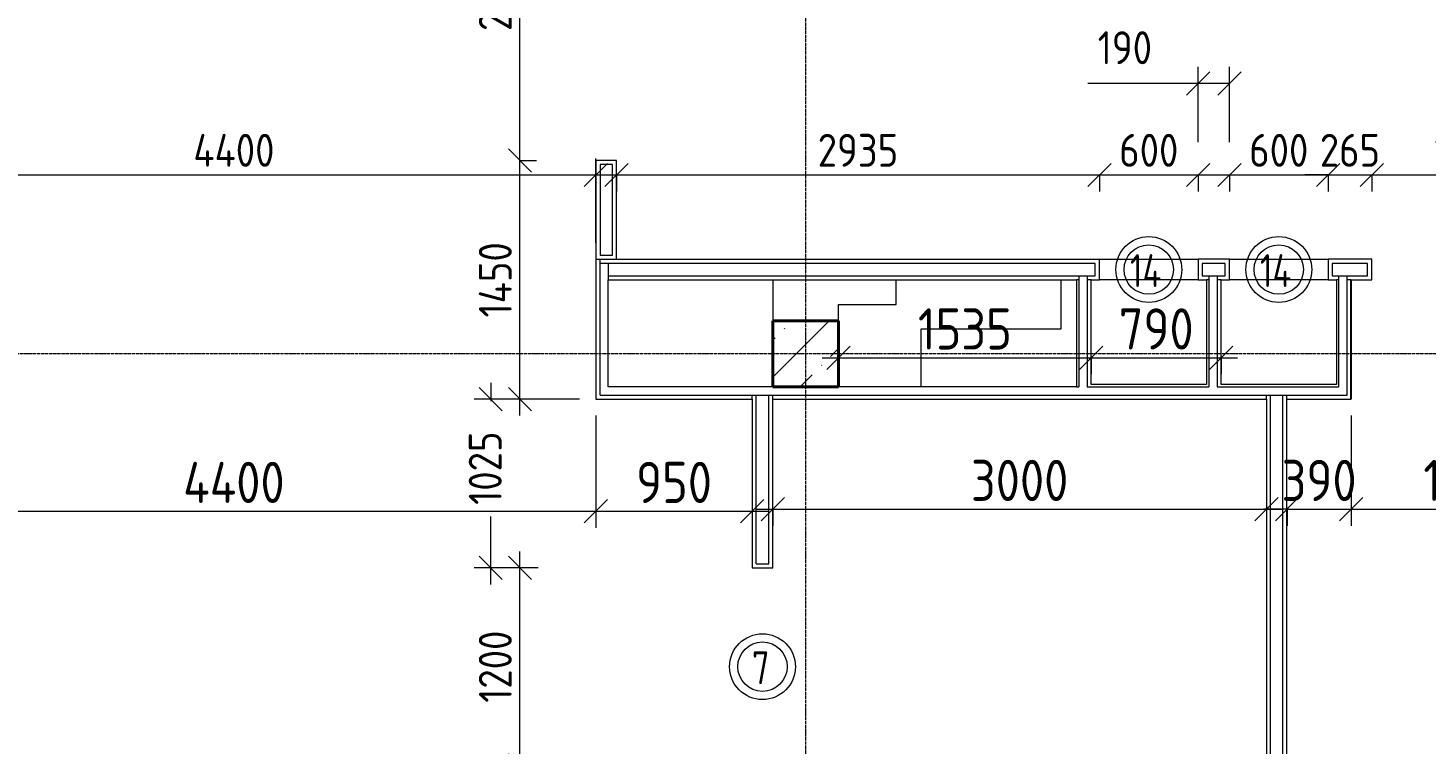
# Model space of a CAD drawing. Header units: millimetres. Extents: x -56773 to 221258, y -262288 to 26541.
# Drawn here: x 23083 to 31579, y -153963 to -149613 of the extents above; entities that cross this region are included whole.
import ezdxf

# ---------------------------------------------------------------- set-up
doc = ezdxf.new("R2010")
doc.units = ezdxf.units.MM
doc.linetypes.add('ADSK_Линия сетки', pattern=[25, 20, -2.5, 0, -2.5])
for name, color, linetype, lineweight in [('Марки дверей', 7, 'Continuous', 20), ('Несущие колонны', 7, 'Continuous', 18), ('Оси', 7, 'Continuous', 9), ('Перекрытие', 7, 'Continuous', 18), ('Размеры', 7, 'Continuous', 9), ('Стены внутренние', 7, 'Continuous', 18), ('Стены штриховка', 7, 'Continuous', 9)]:
    doc.layers.add(name, color=color, linetype=linetype, lineweight=lineweight)
doc.styles.add('GOST Common_2', font='', dxfattribs={"width": 0.9, "height": 250})
doc.styles.add('GOST Common_3', font='', dxfattribs={"width": 0.9, "height": 200})
doc.styles.add('GOST Common_B', font='', dxfattribs={"width": 0.8, "height": 200})
doc.styles.get('GOST Common_2').set_extended_font_data('GOST Common')
doc.styles.get('GOST Common_3').set_extended_font_data('GOST Common')
doc.styles.get('GOST Common_B').set_extended_font_data('GOST Common', bold=True)
doc.dimstyles.new('ADSK_Основной_2_0', dxfattribs={"dimscale": 304.8, "dimtxt": 201.142999, "dimasz": 0.463911, "dimexe": 0.328084, "dimexo": 0.328084, "dimgap": 0.164042, "dimtad": 1, "dimdec": 3, "dimrnd": 0.001, "dimdsep": 46, "dimtxsty": 'GOST Common_3', "dimblk1": 'OBLIQUE', "dimblk2": 'OBLIQUE', "dimsah": 1, "dimcen": 0.09, "dimdle": 0.328084, "dimazin": 2, "dimtfac": 1, "dimtdec": 4, "dimtix": 1, "dimtmove": 0, "dimatfit": 3, "dimfxl": 1, "dimtvp": 1, "dimtolj": 1, "dimtzin": 0, "dimlwd": 20, "dimlwe": 20, "dimarcsym": 2})
doc.dimstyles.new('ADSK_Основной_2_0_2', dxfattribs={"dimscale": 304.8, "dimtxt": 201.142999, "dimasz": 0.463911, "dimexe": 0.328084, "dimexo": 0.328084, "dimgap": 0.164042, "dimtad": 1, "dimdec": 3, "dimrnd": 0.001, "dimdsep": 46, "dimtxsty": 'GOST Common_3', "dimblk1": 'OBLIQUE', "dimblk2": 'OBLIQUE', "dimsah": 1, "dimcen": 0.09, "dimdle": 0.328084, "dimazin": 2, "dimtfac": 1, "dimtdec": 4, "dimtix": 1, "dimtmove": 0, "dimatfit": 3, "dimfxl": 1, "dimtvp": 1, "dimtolj": 1, "dimtzin": 0, "dimlwd": 20, "dimlwe": 20, "dimarcsym": 2})
doc.dimstyles.new('ADSK_Основной_2_0_3', dxfattribs={"dimscale": 304.8, "dimtxt": 201.142999, "dimasz": 0.463911, "dimexe": 0.328084, "dimexo": 0.328084, "dimgap": 0.164042, "dimtad": 1, "dimdec": 3, "dimrnd": 0.001, "dimdsep": 46, "dimtxsty": 'GOST Common_2', "dimblk1": 'OBLIQUE', "dimblk2": 'OBLIQUE', "dimsah": 1, "dimcen": 0.09, "dimdle": 0.328084, "dimazin": 2, "dimtfac": 1, "dimtdec": 4, "dimtix": 1, "dimtmove": 0, "dimatfit": 3, "dimfxl": 1, "dimtvp": 1, "dimtolj": 1, "dimtzin": 0, "dimlwd": 20, "dimlwe": 20, "dimarcsym": 2})

# ---------------------------------------------------------------- blocks, each defined once
blk = doc.blocks.new('ADSK_КолоннаЖБ_Прямоугольная - 400x400 мм-1807143-Кладочный план 3-го этажа')
at = {"layer": 'Несущие колонны', "lineweight": 40}
for p, q in [((-200, 200), (200, 200)), ((-200, -200), (-200, 200)), ((200, 200), (200, -200)), ((200, -200), (-200, -200))]:
    blk.add_line(p, q, dxfattribs=at)
blk = doc.blocks.new('_Oblique')
at = {"color": 0, "linetype": 'ByBlock', "lineweight": -2}
blk.add_line((-0.5, -0.5), (0.5, 0.5), dxfattribs=at)
blk = doc.blocks.new('*D5564')
at = {"layer": 'Defpoints', "color": 0, "lineweight": 25, "transparency": 16777216}
for p in [(26534.4, -150505.9), (22134.4, -151017.8), (26534.4, -151017.8)]:
    blk.add_point(p, dxfattribs=at)
at = {"layer": 'Размеры', "color": 0, "lineweight": 20, "transparency": 16777216}
for p, q in [((22134.4, -150917.8), (22134.4, -150405.9)), ((26534.4, -150917.8), (26534.4, -150405.9)), ((22034.4, -150505.9), (26634.4, -150505.9))]:
    blk.add_line(p, q, dxfattribs=at)
at = {"layer": 'Размеры', "color": 0, "lineweight": 20, "transparency": 16777216, "xscale": 141.4, "yscale": 141.4, "zscale": 141.4, "rotation": 180}
blk.add_blockref('_Oblique', (22134.4, -150505.9), dxfattribs=at)
at = {"layer": 'Размеры', "color": 0, "lineweight": 20, "transparency": 16777216, "xscale": 141.4, "yscale": 141.4, "zscale": 141.4}
blk.add_blockref('_Oblique', (26534.4, -150505.9), dxfattribs=at)
at = {"layer": 'Размеры', "color": 0, "lineweight": 9, "transparency": 16777216, "insert": (24334.4, -150355.9), "char_height": 200, "width": 646.385, "attachment_point": 5, "style": 'GOST Common_3'}
blk.add_mtext('\\A1;4400', dxfattribs=at)
blk = doc.blocks.new('*D5662')
at = {"layer": 'Defpoints', "color": 0, "lineweight": 25, "transparency": 16777216}
for p in [(26073, -152892.8), (26284.4, -152892.8), (26284.4, -154092.8)]:
    blk.add_point(p, dxfattribs=at)
at = {"layer": 'Размеры', "color": 0, "lineweight": 20, "transparency": 16777216}
for p, q in [((26073, -154192.8), (26073, -152792.8)), ((26184.4, -152892.8), (25973, -152892.8)), ((26184.4, -154092.8), (25973, -154092.8))]:
    blk.add_line(p, q, dxfattribs=at)
at = {"layer": 'Размеры', "color": 0, "lineweight": 20, "transparency": 16777216, "xscale": 141.4, "yscale": 141.4, "zscale": 141.4}
for p, rotation in [((26073, -152892.8), 90), ((26073, -154092.8), 270)]:
    blk.add_blockref('_Oblique', p, dxfattribs=dict(at, rotation=rotation))
at = {"layer": 'Размеры', "color": 0, "lineweight": 9, "transparency": 16777216, "insert": (25923, -153492.8), "char_height": 200, "width": 560.473, "attachment_point": 5, "rotation": 90, "style": 'GOST Common_3'}
blk.add_mtext('\\A1;1200', dxfattribs=at)
blk = doc.blocks.new('*D5663')
at = {"layer": 'Defpoints', "color": 0, "lineweight": 25, "transparency": 16777216}
for p in [(25895, -151867.8), (26534.4, -151867.8), (26284.4, -152892.8)]:
    blk.add_point(p, dxfattribs=at)
at = {"layer": 'Размеры', "color": 0, "lineweight": 20, "transparency": 16777216}
for p, q in [((25895, -151767.8), (25895, -151879.7)), ((26434.4, -151867.8), (25795, -151867.8)), ((25895, -152992.8), (25895, -152579.7)), ((26184.4, -152892.8), (25795, -152892.8))]:
    blk.add_line(p, q, dxfattribs=at)
at = {"layer": 'Размеры', "color": 0, "lineweight": 20, "transparency": 16777216, "xscale": 141.4, "yscale": 141.4, "zscale": 141.4}
for p, rotation in [((25895, -151867.8), 90), ((25895, -152892.8), 270)]:
    blk.add_blockref('_Oblique', p, dxfattribs=dict(at, rotation=rotation))
at = {"layer": 'Размеры', "color": 0, "lineweight": 9, "transparency": 16777216, "insert": (25761.6, -152509.9), "char_height": 200, "width": 560.473, "attachment_point": 1, "rotation": 90, "line_spacing_factor": 1.022761, "style": 'GOST Common_3'}
blk.add_mtext('\\A1;1025', dxfattribs=at)
blk = doc.blocks.new('*D5664')
at = {"layer": 'Defpoints', "color": 0, "lineweight": 25, "transparency": 16777216}
for p in [(25973, -150417.8), (26073, -150417.8), (26534.4, -151867.8)]:
    blk.add_point(p, dxfattribs=at)
at = {"layer": 'Размеры', "color": 0, "lineweight": 20, "transparency": 16777216}
for p, q in [((26073, -151967.8), (26073, -150317.8)), ((26073, -150417.8), (26173, -150417.8)), ((26434.4, -151867.8), (25973, -151867.8))]:
    blk.add_line(p, q, dxfattribs=at)
at = {"layer": 'Размеры', "color": 0, "lineweight": 20, "transparency": 16777216, "xscale": 141.4, "yscale": 141.4, "zscale": 141.4}
for p, rotation in [((26073, -150417.8), 90), ((26073, -151867.8), 270)]:
    blk.add_blockref('_Oblique', p, dxfattribs=dict(at, rotation=rotation))
at = {"layer": 'Размеры', "color": 0, "lineweight": 9, "transparency": 16777216, "insert": (25923, -151142.8), "char_height": 200, "width": 580.928, "attachment_point": 5, "rotation": 90, "style": 'GOST Common_3'}
blk.add_mtext('\\A1;1450', dxfattribs=at)
blk = doc.blocks.new('*D5665')
at = {"layer": 'Defpoints', "color": 0, "lineweight": 25, "transparency": 16777216}
for p in [(25973, -148367.8), (26073, -148367.8), (25973, -150417.8)]:
    blk.add_point(p, dxfattribs=at)
at = {"layer": 'Размеры', "color": 0, "lineweight": 20, "transparency": 16777216}
for p, q in [((26073, -150517.8), (26073, -148267.8)), ((26073, -148367.8), (26173, -148367.8)), ((26073, -150417.8), (26173, -150417.8))]:
    blk.add_line(p, q, dxfattribs=at)
at = {"layer": 'Размеры', "color": 0, "lineweight": 20, "transparency": 16777216, "xscale": 141.4, "yscale": 141.4, "zscale": 141.4}
for p, rotation in [((26073, -148367.8), 90), ((26073, -150417.8), 270)]:
    blk.add_blockref('_Oblique', p, dxfattribs=dict(at, rotation=rotation))
at = {"layer": 'Размеры', "color": 0, "lineweight": 9, "transparency": 16777216, "insert": (25923, -149392.8), "char_height": 200, "width": 605.475, "attachment_point": 5, "rotation": 90, "style": 'GOST Common_3'}
blk.add_mtext('\\A1;2050', dxfattribs=at)
blk = doc.blocks.new('*D5670')
at = {"layer": 'Defpoints', "color": 0, "lineweight": 25, "transparency": 16777216}
for p in [(26659.4, -150406), (29594.4, -150406), (29594.4, -150505.9)]:
    blk.add_point(p, dxfattribs=at)
at = {"layer": 'Размеры', "color": 0, "lineweight": 20, "transparency": 16777216}
for p, q in [((26559.4, -150505.9), (29694.4, -150505.9)), ((26659.4, -150506), (26659.4, -150605.9)), ((29594.4, -150506), (29594.4, -150605.9))]:
    blk.add_line(p, q, dxfattribs=at)
at = {"layer": 'Размеры', "color": 0, "lineweight": 20, "transparency": 16777216, "xscale": 141.4, "yscale": 141.4, "zscale": 141.4, "rotation": 180}
blk.add_blockref('_Oblique', (26659.4, -150505.9), dxfattribs=at)
at = {"layer": 'Размеры', "color": 0, "lineweight": 20, "transparency": 16777216, "xscale": 141.4, "yscale": 141.4, "zscale": 141.4}
blk.add_blockref('_Oblique', (29594.4, -150505.9), dxfattribs=at)
at = {"layer": 'Размеры', "color": 0, "lineweight": 9, "transparency": 16777216, "insert": (28126.9, -150355.9), "char_height": 200, "width": 605.475, "attachment_point": 5, "style": 'GOST Common_3'}
blk.add_mtext('\\A1;2935', dxfattribs=at)
blk = doc.blocks.new('*D5671')
at = {"layer": 'Defpoints', "color": 0, "lineweight": 25, "transparency": 16777216}
for p in [(29594.4, -150406), (30194.4, -150406), (30194.4, -150505.9)]:
    blk.add_point(p, dxfattribs=at)
at = {"layer": 'Размеры', "color": 0, "lineweight": 20, "transparency": 16777216}
for p, q in [((29494.4, -150505.9), (30294.4, -150505.9)), ((29594.4, -150506), (29594.4, -150605.9)), ((30194.4, -150506), (30194.4, -150605.9))]:
    blk.add_line(p, q, dxfattribs=at)
at = {"layer": 'Размеры', "color": 0, "lineweight": 20, "transparency": 16777216, "xscale": 141.4, "yscale": 141.4, "zscale": 141.4, "rotation": 180}
blk.add_blockref('_Oblique', (29594.4, -150505.9), dxfattribs=at)
at = {"layer": 'Размеры', "color": 0, "lineweight": 20, "transparency": 16777216, "xscale": 141.4, "yscale": 141.4, "zscale": 141.4}
blk.add_blockref('_Oblique', (30194.4, -150505.9), dxfattribs=at)
at = {"layer": 'Размеры', "color": 0, "lineweight": 9, "transparency": 16777216, "insert": (29894.4, -150355.9), "char_height": 200, "width": 454.106, "attachment_point": 5, "style": 'GOST Common_3'}
blk.add_mtext('\\A1;600', dxfattribs=at)
blk = doc.blocks.new('*D5672')
at = {"layer": 'Defpoints', "color": 0, "lineweight": 25, "transparency": 16777216}
for p in [(30384.4, -149949.5), (30194.4, -150406), (30384.4, -150406)]:
    blk.add_point(p, dxfattribs=at)
at = {"layer": 'Размеры', "color": 0, "lineweight": 20, "transparency": 16777216}
for p, q in [((30194.4, -150306), (30194.4, -149849.5)), ((30384.4, -150306), (30384.4, -149849.5)), ((30194.4, -149949.5), (29524.4, -149949.5)), ((30384.4, -149949.5), (30094.4, -149949.5))]:
    blk.add_line(p, q, dxfattribs=at)
at = {"layer": 'Размеры', "color": 0, "lineweight": 20, "transparency": 16777216, "xscale": 141.4, "yscale": 141.4, "zscale": 141.4, "rotation": 180}
blk.add_blockref('_Oblique', (30194.4, -149949.5), dxfattribs=at)
at = {"layer": 'Размеры', "color": 0, "lineweight": 20, "transparency": 16777216, "xscale": 141.4, "yscale": 141.4, "zscale": 141.4}
blk.add_blockref('_Oblique', (30384.4, -149949.5), dxfattribs=at)
at = {"layer": 'Размеры', "color": 0, "lineweight": 9, "transparency": 16777216, "insert": (29584.1, -149632.8), "char_height": 200, "width": 409.104, "attachment_point": 1, "line_spacing_factor": 1.022761, "style": 'GOST Common_3'}
blk.add_mtext('\\A1;190', dxfattribs=at)
blk = doc.blocks.new('*D5673')
at = {"layer": 'Defpoints', "color": 0, "lineweight": 25, "transparency": 16777216}
for p in [(30384.4, -150406), (30984.4, -150406), (30984.4, -150505.9)]:
    blk.add_point(p, dxfattribs=at)
at = {"layer": 'Размеры', "color": 0, "lineweight": 20, "transparency": 16777216}
for p, q in [((30284.4, -150505.9), (31084.4, -150505.9)), ((30384.4, -150506), (30384.4, -150605.9)), ((30984.4, -150506), (30984.4, -150605.9))]:
    blk.add_line(p, q, dxfattribs=at)
at = {"layer": 'Размеры', "color": 0, "lineweight": 20, "transparency": 16777216, "xscale": 141.4, "yscale": 141.4, "zscale": 141.4, "rotation": 180}
blk.add_blockref('_Oblique', (30384.4, -150505.9), dxfattribs=at)
at = {"layer": 'Размеры', "color": 0, "lineweight": 20, "transparency": 16777216, "xscale": 141.4, "yscale": 141.4, "zscale": 141.4}
blk.add_blockref('_Oblique', (30984.4, -150505.9), dxfattribs=at)
at = {"layer": 'Размеры', "color": 0, "lineweight": 9, "transparency": 16777216, "insert": (30684.4, -150355.9), "char_height": 200, "width": 454.106, "attachment_point": 5, "style": 'GOST Common_3'}
blk.add_mtext('\\A1;600', dxfattribs=at)
blk = doc.blocks.new('*D5674')
at = {"layer": 'Defpoints', "color": 0, "lineweight": 25, "transparency": 16777216}
for p in [(30984.4, -150406), (31249.4, -150406), (31249.4, -150505.9)]:
    blk.add_point(p, dxfattribs=at)
at = {"layer": 'Размеры', "color": 0, "lineweight": 20, "transparency": 16777216}
for p, q in [((30984.4, -150505.9), (30843, -150505.9)), ((30984.4, -150505.9), (31249.4, -150505.9)), ((30984.4, -150506), (30984.4, -150605.9)), ((31249.4, -150505.9), (31390.8, -150505.9)), ((31249.4, -150506), (31249.4, -150605.9))]:
    blk.add_line(p, q, dxfattribs=at)
at = {"layer": 'Размеры', "color": 0, "lineweight": 20, "transparency": 16777216, "xscale": 141.4, "yscale": 141.4, "zscale": 141.4}
blk.add_blockref('_Oblique', (30984.4, -150505.9), dxfattribs=at)
at = {"layer": 'Размеры', "color": 0, "lineweight": 20, "transparency": 16777216, "xscale": 141.4, "yscale": 141.4, "zscale": 141.4, "rotation": 180}
blk.add_blockref('_Oblique', (31249.4, -150505.9), dxfattribs=at)
at = {"layer": 'Размеры', "color": 0, "lineweight": 9, "transparency": 16777216, "insert": (31116.9, -150355.9), "char_height": 200, "width": 454.106, "attachment_point": 5, "style": 'GOST Common_3'}
blk.add_mtext('\\A1;265', dxfattribs=at)
blk = doc.blocks.new('*D5675')
at = {"layer": 'Defpoints', "color": 0, "lineweight": 25, "transparency": 16777216}
for p in [(31249.4, -150406), (32449.4, -150406), (32449.4, -150505.9)]:
    blk.add_point(p, dxfattribs=at)
at = {"layer": 'Размеры', "color": 0, "lineweight": 20, "transparency": 16777216}
for p, q in [((31149.4, -150505.9), (32549.4, -150505.9)), ((31249.4, -150506), (31249.4, -150605.9)), ((32449.4, -150506), (32449.4, -150605.9))]:
    blk.add_line(p, q, dxfattribs=at)
at = {"layer": 'Размеры', "color": 0, "lineweight": 20, "transparency": 16777216, "xscale": 141.4, "yscale": 141.4, "zscale": 141.4, "rotation": 180}
blk.add_blockref('_Oblique', (31249.4, -150505.9), dxfattribs=at)
at = {"layer": 'Размеры', "color": 0, "lineweight": 20, "transparency": 16777216, "xscale": 141.4, "yscale": 141.4, "zscale": 141.4}
blk.add_blockref('_Oblique', (32449.4, -150505.9), dxfattribs=at)
at = {"layer": 'Размеры', "color": 0, "lineweight": 9, "transparency": 16777216, "insert": (31849.4, -150355.9), "char_height": 200, "width": 560.473, "attachment_point": 5, "style": 'GOST Common_3'}
blk.add_mtext('\\A1;1200', dxfattribs=at)
blk = doc.blocks.new('*D5478')
at = {"layer": 'Defpoints', "color": 0, "lineweight": 25, "transparency": 16777216}
for p in [(31124.4, -151867.8), (30734.4, -152436.3), (31124.4, -152536.3)]:
    blk.add_point(p, dxfattribs=at)
at = {"layer": 'Размеры', "color": 0, "lineweight": 20, "transparency": 16777216}
for p, q in [((31124.4, -151967.8), (31124.4, -152636.3)), ((30734.4, -152536.3), (30593, -152536.3)), ((30734.4, -152536.3), (30734.4, -152636.3)), ((30734.4, -152536.3), (31124.4, -152536.3)), ((31124.4, -152536.3), (31265.8, -152536.3))]:
    blk.add_line(p, q, dxfattribs=at)
at = {"layer": 'Размеры', "color": 0, "lineweight": 20, "transparency": 16777216, "xscale": 141.4, "yscale": 141.4, "zscale": 141.4}
blk.add_blockref('_Oblique', (30734.4, -152536.3), dxfattribs=at)
at = {"layer": 'Размеры', "color": 0, "lineweight": 20, "transparency": 16777216, "xscale": 141.4, "yscale": 141.4, "zscale": 141.4, "rotation": 180}
blk.add_blockref('_Oblique', (31124.4, -152536.3), dxfattribs=at)
at = {"layer": 'Размеры', "color": 0, "lineweight": 9, "transparency": 16777216, "insert": (30929.4, -152361.3), "char_height": 250, "width": 454.106, "attachment_point": 5, "style": 'GOST Common_2'}
blk.add_mtext('\\A1;390', dxfattribs=at)
blk = doc.blocks.new('*D5479')
at = {"layer": 'Defpoints', "color": 0, "lineweight": 25, "transparency": 16777216}
for p in [(31124.4, -151867.8), (32574.4, -151867.8), (32574.4, -152536.3)]:
    blk.add_point(p, dxfattribs=at)
at = {"layer": 'Размеры', "color": 0, "lineweight": 20, "transparency": 16777216}
for p, q in [((31124.4, -151967.8), (31124.4, -152636.3)), ((32574.4, -151967.8), (32574.4, -152636.3)), ((31024.4, -152536.3), (32674.4, -152536.3))]:
    blk.add_line(p, q, dxfattribs=at)
at = {"layer": 'Размеры', "color": 0, "lineweight": 20, "transparency": 16777216, "xscale": 141.4, "yscale": 141.4, "zscale": 141.4, "rotation": 180}
blk.add_blockref('_Oblique', (31124.4, -152536.3), dxfattribs=at)
at = {"layer": 'Размеры', "color": 0, "lineweight": 20, "transparency": 16777216, "xscale": 141.4, "yscale": 141.4, "zscale": 141.4}
blk.add_blockref('_Oblique', (32574.4, -152536.3), dxfattribs=at)
at = {"layer": 'Размеры', "color": 0, "lineweight": 9, "transparency": 16777216, "insert": (31849.4, -152361.3), "char_height": 250, "width": 580.928, "attachment_point": 5, "style": 'GOST Common_2'}
blk.add_mtext('\\A1;1450', dxfattribs=at)
blk = doc.blocks.new('*D5481')
at = {"layer": 'Defpoints', "color": 0, "lineweight": 25, "transparency": 16777216}
for p in [(28009.4, -151516.2), (29544.4, -151516.2), (29544.4, -151616.1)]:
    blk.add_point(p, dxfattribs=at)
at = {"layer": 'Размеры', "color": 0, "lineweight": 20, "transparency": 16777216}
for p, q in [((27909.4, -151616.1), (29644.4, -151616.1)), ((28009.4, -151616.2), (28009.4, -151716.1)), ((29544.4, -151616.2), (29544.4, -151716.1))]:
    blk.add_line(p, q, dxfattribs=at)
at = {"layer": 'Размеры', "color": 0, "lineweight": 20, "transparency": 16777216, "xscale": 141.4, "yscale": 141.4, "zscale": 141.4, "rotation": 180}
blk.add_blockref('_Oblique', (28009.4, -151616.1), dxfattribs=at)
at = {"layer": 'Размеры', "color": 0, "lineweight": 20, "transparency": 16777216, "xscale": 141.4, "yscale": 141.4, "zscale": 141.4}
blk.add_blockref('_Oblique', (29544.4, -151616.1), dxfattribs=at)
at = {"layer": 'Размеры', "color": 0, "lineweight": 9, "transparency": 16777216, "insert": (28776.9, -151441.1), "char_height": 250, "width": 560.473, "attachment_point": 5, "style": 'GOST Common_2'}
blk.add_mtext('\\A1;1535', dxfattribs=at)
blk = doc.blocks.new('*D5482')
at = {"layer": 'Defpoints', "color": 0, "lineweight": 25, "transparency": 16777216}
for p in [(29544.4, -151516.2), (30334.4, -151516.2), (30334.4, -151616.1)]:
    blk.add_point(p, dxfattribs=at)
at = {"layer": 'Размеры', "color": 0, "lineweight": 20, "transparency": 16777216}
for p, q in [((29444.4, -151616.1), (30434.4, -151616.1)), ((29544.4, -151616.2), (29544.4, -151716.1)), ((30334.4, -151616.2), (30334.4, -151716.1))]:
    blk.add_line(p, q, dxfattribs=at)
at = {"layer": 'Размеры', "color": 0, "lineweight": 20, "transparency": 16777216, "xscale": 141.4, "yscale": 141.4, "zscale": 141.4, "rotation": 180}
blk.add_blockref('_Oblique', (29544.4, -151616.1), dxfattribs=at)
at = {"layer": 'Размеры', "color": 0, "lineweight": 20, "transparency": 16777216, "xscale": 141.4, "yscale": 141.4, "zscale": 141.4}
blk.add_blockref('_Oblique', (30334.4, -151616.1), dxfattribs=at)
at = {"layer": 'Размеры', "color": 0, "lineweight": 9, "transparency": 16777216, "insert": (29939.4, -151441.1), "char_height": 250, "width": 454.106, "attachment_point": 5, "style": 'GOST Common_2'}
blk.add_mtext('\\A1;790', dxfattribs=at)
blk = doc.blocks.new('*D5483')
at = {"layer": 'Defpoints', "color": 0, "lineweight": 25, "transparency": 16777216}
for p in [(26534.4, -151867.8), (22134.4, -152448.3), (26534.4, -152548.3)]:
    blk.add_point(p, dxfattribs=at)
at = {"layer": 'Размеры', "color": 0, "lineweight": 20, "transparency": 16777216}
for p, q in [((26534.4, -151967.8), (26534.4, -152648.3)), ((22034.4, -152548.3), (26634.4, -152548.3)), ((22134.4, -152548.3), (22134.4, -152648.3))]:
    blk.add_line(p, q, dxfattribs=at)
at = {"layer": 'Размеры', "color": 0, "lineweight": 20, "transparency": 16777216, "xscale": 141.4, "yscale": 141.4, "zscale": 141.4, "rotation": 180}
blk.add_blockref('_Oblique', (22134.4, -152548.3), dxfattribs=at)
at = {"layer": 'Размеры', "color": 0, "lineweight": 20, "transparency": 16777216, "xscale": 141.4, "yscale": 141.4, "zscale": 141.4}
blk.add_blockref('_Oblique', (26534.4, -152548.3), dxfattribs=at)
at = {"layer": 'Размеры', "color": 0, "lineweight": 9, "transparency": 16777216, "insert": (24334.4, -152373.3), "char_height": 250, "width": 646.385, "attachment_point": 5, "style": 'GOST Common_2'}
blk.add_mtext('\\A1;4400', dxfattribs=at)
blk = doc.blocks.new('*D5484')
at = {"layer": 'Defpoints', "color": 0, "lineweight": 25, "transparency": 16777216}
for p in [(26534.4, -151867.8), (27484.4, -152448.3), (27484.4, -152548.3)]:
    blk.add_point(p, dxfattribs=at)
at = {"layer": 'Размеры', "color": 0, "lineweight": 20, "transparency": 16777216}
for p, q in [((26534.4, -151967.8), (26534.4, -152648.3)), ((26434.4, -152548.3), (27584.4, -152548.3)), ((27484.4, -152548.3), (27484.4, -152648.3))]:
    blk.add_line(p, q, dxfattribs=at)
at = {"layer": 'Размеры', "color": 0, "lineweight": 20, "transparency": 16777216, "xscale": 141.4, "yscale": 141.4, "zscale": 141.4, "rotation": 180}
blk.add_blockref('_Oblique', (26534.4, -152548.3), dxfattribs=at)
at = {"layer": 'Размеры', "color": 0, "lineweight": 20, "transparency": 16777216, "xscale": 141.4, "yscale": 141.4, "zscale": 141.4}
blk.add_blockref('_Oblique', (27484.4, -152548.3), dxfattribs=at)
at = {"layer": 'Размеры', "color": 0, "lineweight": 9, "transparency": 16777216, "insert": (27009.4, -152373.3), "char_height": 250, "width": 454.106, "attachment_point": 5, "style": 'GOST Common_2'}
blk.add_mtext('\\A1;950', dxfattribs=at)
blk = doc.blocks.new('*D5485')
at = {"layer": 'Defpoints', "color": 0, "lineweight": 25, "transparency": 16777216}
for p in [(27609.4, -152436.3), (30609.4, -152436.3), (30609.4, -152536.3)]:
    blk.add_point(p, dxfattribs=at)
at = {"layer": 'Размеры', "color": 0, "lineweight": 20, "transparency": 16777216}
for p, q in [((27509.4, -152536.3), (30709.4, -152536.3)), ((27609.4, -152536.3), (27609.4, -152636.3)), ((30609.4, -152536.3), (30609.4, -152636.3))]:
    blk.add_line(p, q, dxfattribs=at)
at = {"layer": 'Размеры', "color": 0, "lineweight": 20, "transparency": 16777216, "xscale": 141.4, "yscale": 141.4, "zscale": 141.4, "rotation": 180}
blk.add_blockref('_Oblique', (27609.4, -152536.3), dxfattribs=at)
at = {"layer": 'Размеры', "color": 0, "lineweight": 20, "transparency": 16777216, "xscale": 141.4, "yscale": 141.4, "zscale": 141.4}
blk.add_blockref('_Oblique', (30609.4, -152536.3), dxfattribs=at)
at = {"layer": 'Размеры', "color": 0, "lineweight": 9, "transparency": 16777216, "insert": (29109.4, -152361.3), "char_height": 250, "width": 605.475, "attachment_point": 5, "style": 'GOST Common_2'}
blk.add_mtext('\\A1;3000', dxfattribs=at)
blk = doc.blocks.new('М_двери1 - Марка экземпляра 2-3719212-Кладочный план 3-го этажа')
at = {"layer": 'Марки дверей'}
for radius in [2, 1.5]:
    blk.add_circle((0, 0), radius, dxfattribs=at)

msp = doc.modelspace()

# ---------------------------------------------------------------- hatches: boundary and pattern name
at = {"layer": 'Несущие колонны', "lineweight": 9}
h = msp.add_hatch(dxfattribs=at)
h.set_pattern_fill('FP_1', color=256, style=0, pattern_type=2)
h.set_pattern_definition([(45, (9.36, -150597.75), (-224.5064, 224.5064), []), (45, (233.87, -150597.75), (-224.5064, 224.5064), [396.875, -79.375, 3.353, -76.022])])
h.paths.add_polyline_path([(27609.3615, -151792.7816), (28009.3615, -151792.7816), (28009.3615, -151392.7816), (27609.3615, -151392.7816), (27609.3615, -151775.6879)])

# ---------------------------------------------------------------- linework, layer by layer
for p, q in [((28009.3615, -151392.7816), (27609.3615, -151392.7816)), ((27609.3615, -151392.7816), (27609.3615, -151792.7816)), ((28009.3615, -151792.7816), (28009.3615, -151392.7816)), ((27609.3615, -151792.7816), (28009.3615, -151792.7816))]:
    msp.add_line(p, q, dxfattribs=at)
at = {"layer": 'Оси', "linetype": 'ADSK_Линия сетки', "lineweight": 5}
for p, q in [((27809.3615, -161571.6329), (27809.3615, -140570.3055)), ((62587.9153, -151592.7816), (-25230.7352, -151592.7816))]:
    msp.add_line(p, q, dxfattribs=at)
at = {"layer": 'Перекрытие'}
for p, q in [((27609.3615, -151142.7816), (27609.3615, -151392.7816)), ((28359.3615, -151292.7816), (28359.3615, -151142.7816)), ((29359.3615, -151142.7816), (29359.3615, -151442.7816)), ((28009.3615, -151392.7816), (28009.3615, -151292.7816)), ((28009.3615, -151292.7816), (28359.3615, -151292.7816)), ((29359.3615, -151442.7816), (28509.3615, -151442.7816)), ((28509.3615, -151442.7816), (28509.3615, -151792.7816))]:
    msp.add_line(p, q, dxfattribs=at)
at = {"layer": 'Стены внутренние', "lineweight": 5}
for p, q in [((26534.3615, -150417.7816), (26534.3615, -151867.7816)), ((26659.3615, -150417.7816), (26534.3615, -150417.7816)), ((26659.3615, -151017.7816), (26659.3615, -150417.7816)), ((26534.3615, -151017.7816), (29594.3615, -151017.7816)), ((29594.3615, -151142.7816), (29594.3615, -151017.7816)), ((29594.3615, -151017.7816), (30194.3615, -151017.7816)), ((30384.3615, -151017.7816), (30194.3615, -151017.7816)), ((30194.3615, -151017.7816), (30194.3615, -151142.7816)), ((30384.3615, -151142.7816), (30384.3615, -151017.7816)), ((30384.3615, -151017.7816), (30984.3615, -151017.7816)), ((31249.3615, -151017.7816), (30984.3615, -151017.7816)), ((30984.3615, -151017.7816), (30984.3615, -151142.7816)), ((31249.3615, -151142.7816), (31249.3615, -151017.7816)), ((26609.3615, -151792.7816), (26609.3615, -151142.7816)), ((26609.3615, -151142.7816), (29454.3615, -151142.7816)), ((29454.3615, -151142.7816), (29454.3615, -151792.7816)), ((29544.3615, -151142.7816), (29594.3615, -151142.7816)), ((29544.3615, -151777.7816), (29544.3615, -151142.7816)), ((30194.3615, -151142.7816), (29594.3615, -151142.7816)), ((30194.3615, -151142.7816), (30244.3615, -151142.7816)), ((30244.3615, -151142.7816), (30244.3615, -151777.7816)), ((30334.3615, -151142.7816), (30384.3615, -151142.7816)), ((30334.3615, -151777.7816), (30334.3615, -151142.7816)), ((30984.3615, -151142.7816), (30384.3615, -151142.7816)), ((30984.3615, -151142.7816), (31034.3615, -151142.7816)), ((31034.3615, -151142.7816), (31034.3615, -151777.7816)), ((31121.8615, -151867.7816), (31121.8615, -151144.7816)), ((31121.8615, -151144.7816), (31123.8615, -151144.7816)), ((31123.8615, -151144.7816), (31123.8615, -151867.7816)), ((31124.3615, -151867.7816), (31124.3615, -151142.7816)), ((31124.3615, -151142.7816), (31249.3615, -151142.7816)), ((29454.3615, -151792.7816), (26609.3615, -151792.7816)), ((30244.3615, -151777.7816), (29544.3615, -151777.7816)), ((31034.3615, -151777.7816), (30334.3615, -151777.7816)), ((26534.3615, -151867.7816), (27484.3615, -151867.7816)), ((27484.3615, -151867.7816), (27484.3615, -152892.7816)), ((27609.3615, -152892.7816), (27609.3615, -151867.7816)), ((27609.3615, -151867.7816), (30609.3615, -151867.7816)), ((30609.3615, -151867.7816), (30609.3615, -157542.7816)), ((30734.3615, -151867.7816), (31121.8615, -151867.7816)), ((30734.3615, -157542.7816), (30734.3615, -151867.7816)), ((31123.8615, -151867.7816), (31121.8615, -151867.7816)), ((31123.8615, -151867.7816), (31124.3615, -151867.7816)), ((27484.3615, -152892.7816), (27609.3615, -152892.7816))]:
    msp.add_line(p, q, dxfattribs=at)
at = {"layer": 'Стены штриховка', "lineweight": 9}
for p, q in [((26634.3615, -150442.7816), (26559.3615, -150442.7816)), ((26559.3615, -150442.7816), (26559.3615, -150992.7816)), ((26634.3615, -150992.7816), (26634.3615, -150442.7816)), ((26559.3615, -150992.7816), (26634.3615, -150992.7816)), ((26559.3615, -151842.7816), (26559.3615, -151017.7816)), ((29569.3615, -151042.7816), (26559.3615, -151042.7816)), ((26609.3615, -151042.7816), (26609.3615, -151142.7816)), ((29569.3615, -151117.7816), (29569.3615, -151042.7816)), ((30359.3615, -151042.7816), (30219.3615, -151042.7816)), ((30219.3615, -151042.7816), (30219.3615, -151117.7816)), ((30359.3615, -151117.7816), (30359.3615, -151042.7816)), ((31224.3615, -151042.7816), (31009.3615, -151042.7816)), ((31009.3615, -151042.7816), (31009.3615, -151117.7816)), ((31224.3615, -151117.7816), (31224.3615, -151042.7816)), ((26609.3615, -151117.7816), (29569.3615, -151117.7816)), ((29469.3615, -151142.7816), (29454.3615, -151142.7816)), ((29469.3615, -151117.7816), (29469.3615, -151792.7816)), ((29519.3615, -151117.7816), (29519.3615, -151792.7816)), ((29544.3615, -151142.7816), (29519.3615, -151142.7816)), ((30219.3615, -151117.7816), (30359.3615, -151117.7816)), ((30259.3615, -151142.7816), (30244.3615, -151142.7816)), ((30259.3615, -151117.7816), (30259.3615, -151792.7816)), ((30309.3615, -151117.7816), (30309.3615, -151792.7816)), ((30334.3615, -151142.7816), (30309.3615, -151142.7816)), ((31009.3615, -151117.7816), (31224.3615, -151117.7816)), ((31049.3615, -151142.7816), (31034.3615, -151142.7816)), ((31049.3615, -151792.7816), (31049.3615, -151117.7816)), ((31099.3615, -151842.7816), (31099.3615, -151117.7816)), ((31124.3615, -151142.7816), (31099.3615, -151142.7816)), ((29454.3615, -151792.7816), (29469.3615, -151792.7816)), ((29519.3615, -151792.7816), (30259.3615, -151792.7816)), ((30309.3615, -151792.7816), (31049.3615, -151792.7816)), ((26559.3615, -151842.7816), (31099.3615, -151842.7816)), ((27484.3615, -151867.7816), (27484.3615, -151842.7816)), ((27509.3615, -152867.7816), (27509.3615, -151842.7816)), ((27584.3615, -152867.7816), (27584.3615, -151842.7816)), ((27609.3615, -151867.7816), (27609.3615, -151842.7816)), ((30609.3615, -151867.7816), (30609.3615, -151842.7816)), ((30634.3615, -157542.7816), (30634.3615, -151842.7816)), ((30709.3615, -157542.7816), (30709.3615, -151842.7816)), ((30734.3615, -151867.7816), (30734.3615, -151842.7816)), ((27509.3615, -152867.7816), (27584.3615, -152867.7816))]:
    msp.add_line(p, q, dxfattribs=at)

# ---------------------------------------------------------------- block references
at = {"layer": 'Марки дверей', "lineweight": 5, "xscale": 99.99999999999993, "yscale": 99.99999999999993, "zscale": 99.99999999999993}
for p in [(29894.3615, -151080.2816), (30684.3615, -151080.2816), (27546.8615, -153492.7816)]:
    msp.add_blockref('М_двери1 - Марка экземпляра 2-3719212-Кладочный план 3-го этажа', p, dxfattribs=at)
at = {"layer": 'Несущие колонны', "lineweight": 40, "rotation": 89.9999999999999}
msp.add_blockref('ADSK_КолоннаЖБ_Прямоугольная - 400x400 мм-1807143-Кладочный план 3-го этажа', (27809.3615, -151592.7816), dxfattribs=at)

# ---------------------------------------------------------------- texts
at = {"layer": 'Марки дверей', "lineweight": 5, "char_height": 200, "attachment_point": 1, "style": 'GOST Common_B'}
for s, insert, width in [('14', (29779.9041, -150986.6227), 269.367), ('14', (30569.9041, -150986.6227), 269.367), ('\\fGOST Common|b1|i0|c204|p34|;\\W.8;7', (27482.8041, -153399.1227), 147.5105)]:
    msp.add_mtext(s, dxfattribs=dict(at, insert=insert, width=width))

# ---------------------------------------------------------------- dimensions: what is measured, and where the dimension line sits
at = {"layer": 'Размеры', "lineweight": 9}
for base, p1, p2, override, picture, middle in [((26073.0013, -148367.7816), (25973.0164, -150417.7816), (25973.0164, -148367.7816), {"dimpost": '<>', "dimfxl": 2050}, '*D5665', (25923.0013, -149392.7816)), ((26073.0013, -150417.7816), (26534.3615, -151867.7816), (25973.0164, -150417.7816), {"dimpost": '<>', "dimfxl": 1554.86602}, '*D5664', (25923.0013, -151142.7816)), ((26073.0013, -152892.7816), (26284.3615, -154092.7816), (26284.3615, -152892.7816), {"dimpost": '<>', "dimfxl": 1200}, '*D5662', (25923.0013, -153492.7816))]:
    dim = msp.add_linear_dim(base=base, p1=p1, p2=p2, angle=90, dimstyle='ADSK_Основной_2_0_2', override=override, dxfattribs=at)
    dim.commit()
    dim.dimension.update_dxf_attribs({"geometry": picture, "text_midpoint": middle})
dim = msp.add_linear_dim(base=(30384.3615, -149949.4733), p1=(30194.3615, -150405.9522), p2=(30384.3615, -150405.9522), dimstyle='ADSK_Основной_2_0', override={"dimpost": '<>', "dimfxl": 190}, dxfattribs=at)
dim.commit()
dim.dimension.update_dxf_attribs({"geometry": '*D5672', "text_midpoint": (29788.6758, -149949.4733), "dimtype": 160})
for base, p1, p2, dimstyle, override, picture, middle in [((26534.3615, -150505.9371), (22134.3615, -151017.7816), (26534.3615, -151017.7816), 'ADSK_Основной_2_0_2', {"dimpost": '<>', "dimfxl": 4400}, '*D5564', (24334.3615, -150355.9371)), ((29594.3615, -150505.9371), (26659.3615, -150405.9522), (29594.3615, -150405.9522), 'ADSK_Основной_2_0_2', {"dimpost": '<>', "dimfxl": 2935}, '*D5670', (28126.8615, -150355.9371)), ((30194.3615, -150505.9371), (29594.3615, -150405.9522), (30194.3615, -150405.9522), 'ADSK_Основной_2_0_2', {"dimpost": '<>', "dimfxl": 600}, '*D5671', (29894.3615, -150355.9371)), ((30984.3615, -150505.9371), (30384.3615, -150405.9522), (30984.3615, -150405.9522), 'ADSK_Основной_2_0_2', {"dimpost": '<>', "dimfxl": 600}, '*D5673', (30684.3615, -150355.9371)), ((31249.3615, -150505.9371), (30984.3615, -150405.9522), (31249.3615, -150405.9522), 'ADSK_Основной_2_0_2', {"dimpost": '<>', "dimfxl": 265}, '*D5674', (31116.8615, -150355.9371)), ((32449.3615, -150505.9371), (31249.3615, -150405.9522), (32449.3615, -150405.9522), 'ADSK_Основной_2_0_2', {"dimpost": '<>', "dimfxl": 1200}, '*D5675', (31849.3615, -150355.9371)), ((29544.3615, -151616.1469), (28009.3615, -151516.162), (29544.3615, -151516.162), 'ADSK_Основной_2_0_3', {"dimpost": '<>', "dimfxl": 1535}, '*D5481', (28776.8615, -151441.1469)), ((30334.3615, -151616.1469), (29544.3615, -151516.162), (30334.3615, -151516.162), 'ADSK_Основной_2_0_3', {"dimpost": '<>', "dimfxl": 790}, '*D5482', (29939.3615, -151441.1469)), ((26534.3615, -152548.2709), (22134.3615, -152448.286), (26534.3615, -151867.7816), 'ADSK_Основной_2_0_3', {"dimpost": '<>', "dimfxl": 4438.128589}, '*D5483', (24334.3615, -152373.2709)), ((27484.3615, -152548.2709), (26534.3615, -151867.7816), (27484.3615, -152448.286), 'ADSK_Основной_2_0_3', {"dimpost": '<>', "dimfxl": 1113.321775}, '*D5484', (27009.3615, -152373.2709)), ((31124.3615, -152536.326), (30734.3615, -152436.3411), (31124.3615, -151867.7816), 'ADSK_Основной_2_0_3', {"dimpost": '<>', "dimfxl": 689.463477}, '*D5478', (30929.3615, -152361.326)), ((32574.3615, -152536.326), (31124.3615, -151867.7816), (32574.3615, -151867.7816), 'ADSK_Основной_2_0_3', {"dimpost": '<>', "dimfxl": 1450}, '*D5479', (31849.3615, -152361.326)), ((30609.3615, -152536.326), (27609.3615, -152436.3411), (30609.3615, -152436.3411), 'ADSK_Основной_2_0_3', {"dimpost": '<>', "dimfxl": 3000}, '*D5485', (29109.3615, -152361.326))]:
    dim = msp.add_linear_dim(base=base, p1=p1, p2=p2, dimstyle=dimstyle, override=override, dxfattribs=at)
    dim.commit()
    dim.dimension.update_dxf_attribs({"geometry": picture, "text_midpoint": middle})
dim = msp.add_linear_dim(base=(25894.969, -151867.7816), p1=(26284.3615, -152892.7816), p2=(26534.3615, -151867.7816), angle=90, dimstyle='ADSK_Основной_2_0', override={"dimpost": '<>', "dimfxl": 1055.047392}, dxfattribs=at)
dim.commit()
dim.dimension.update_dxf_attribs({"geometry": '*D5663', "text_midpoint": (25894.969, -152229.6727), "dimtype": 160, "text_rotation": 90})

doc.saveas('drawing.dxf')
